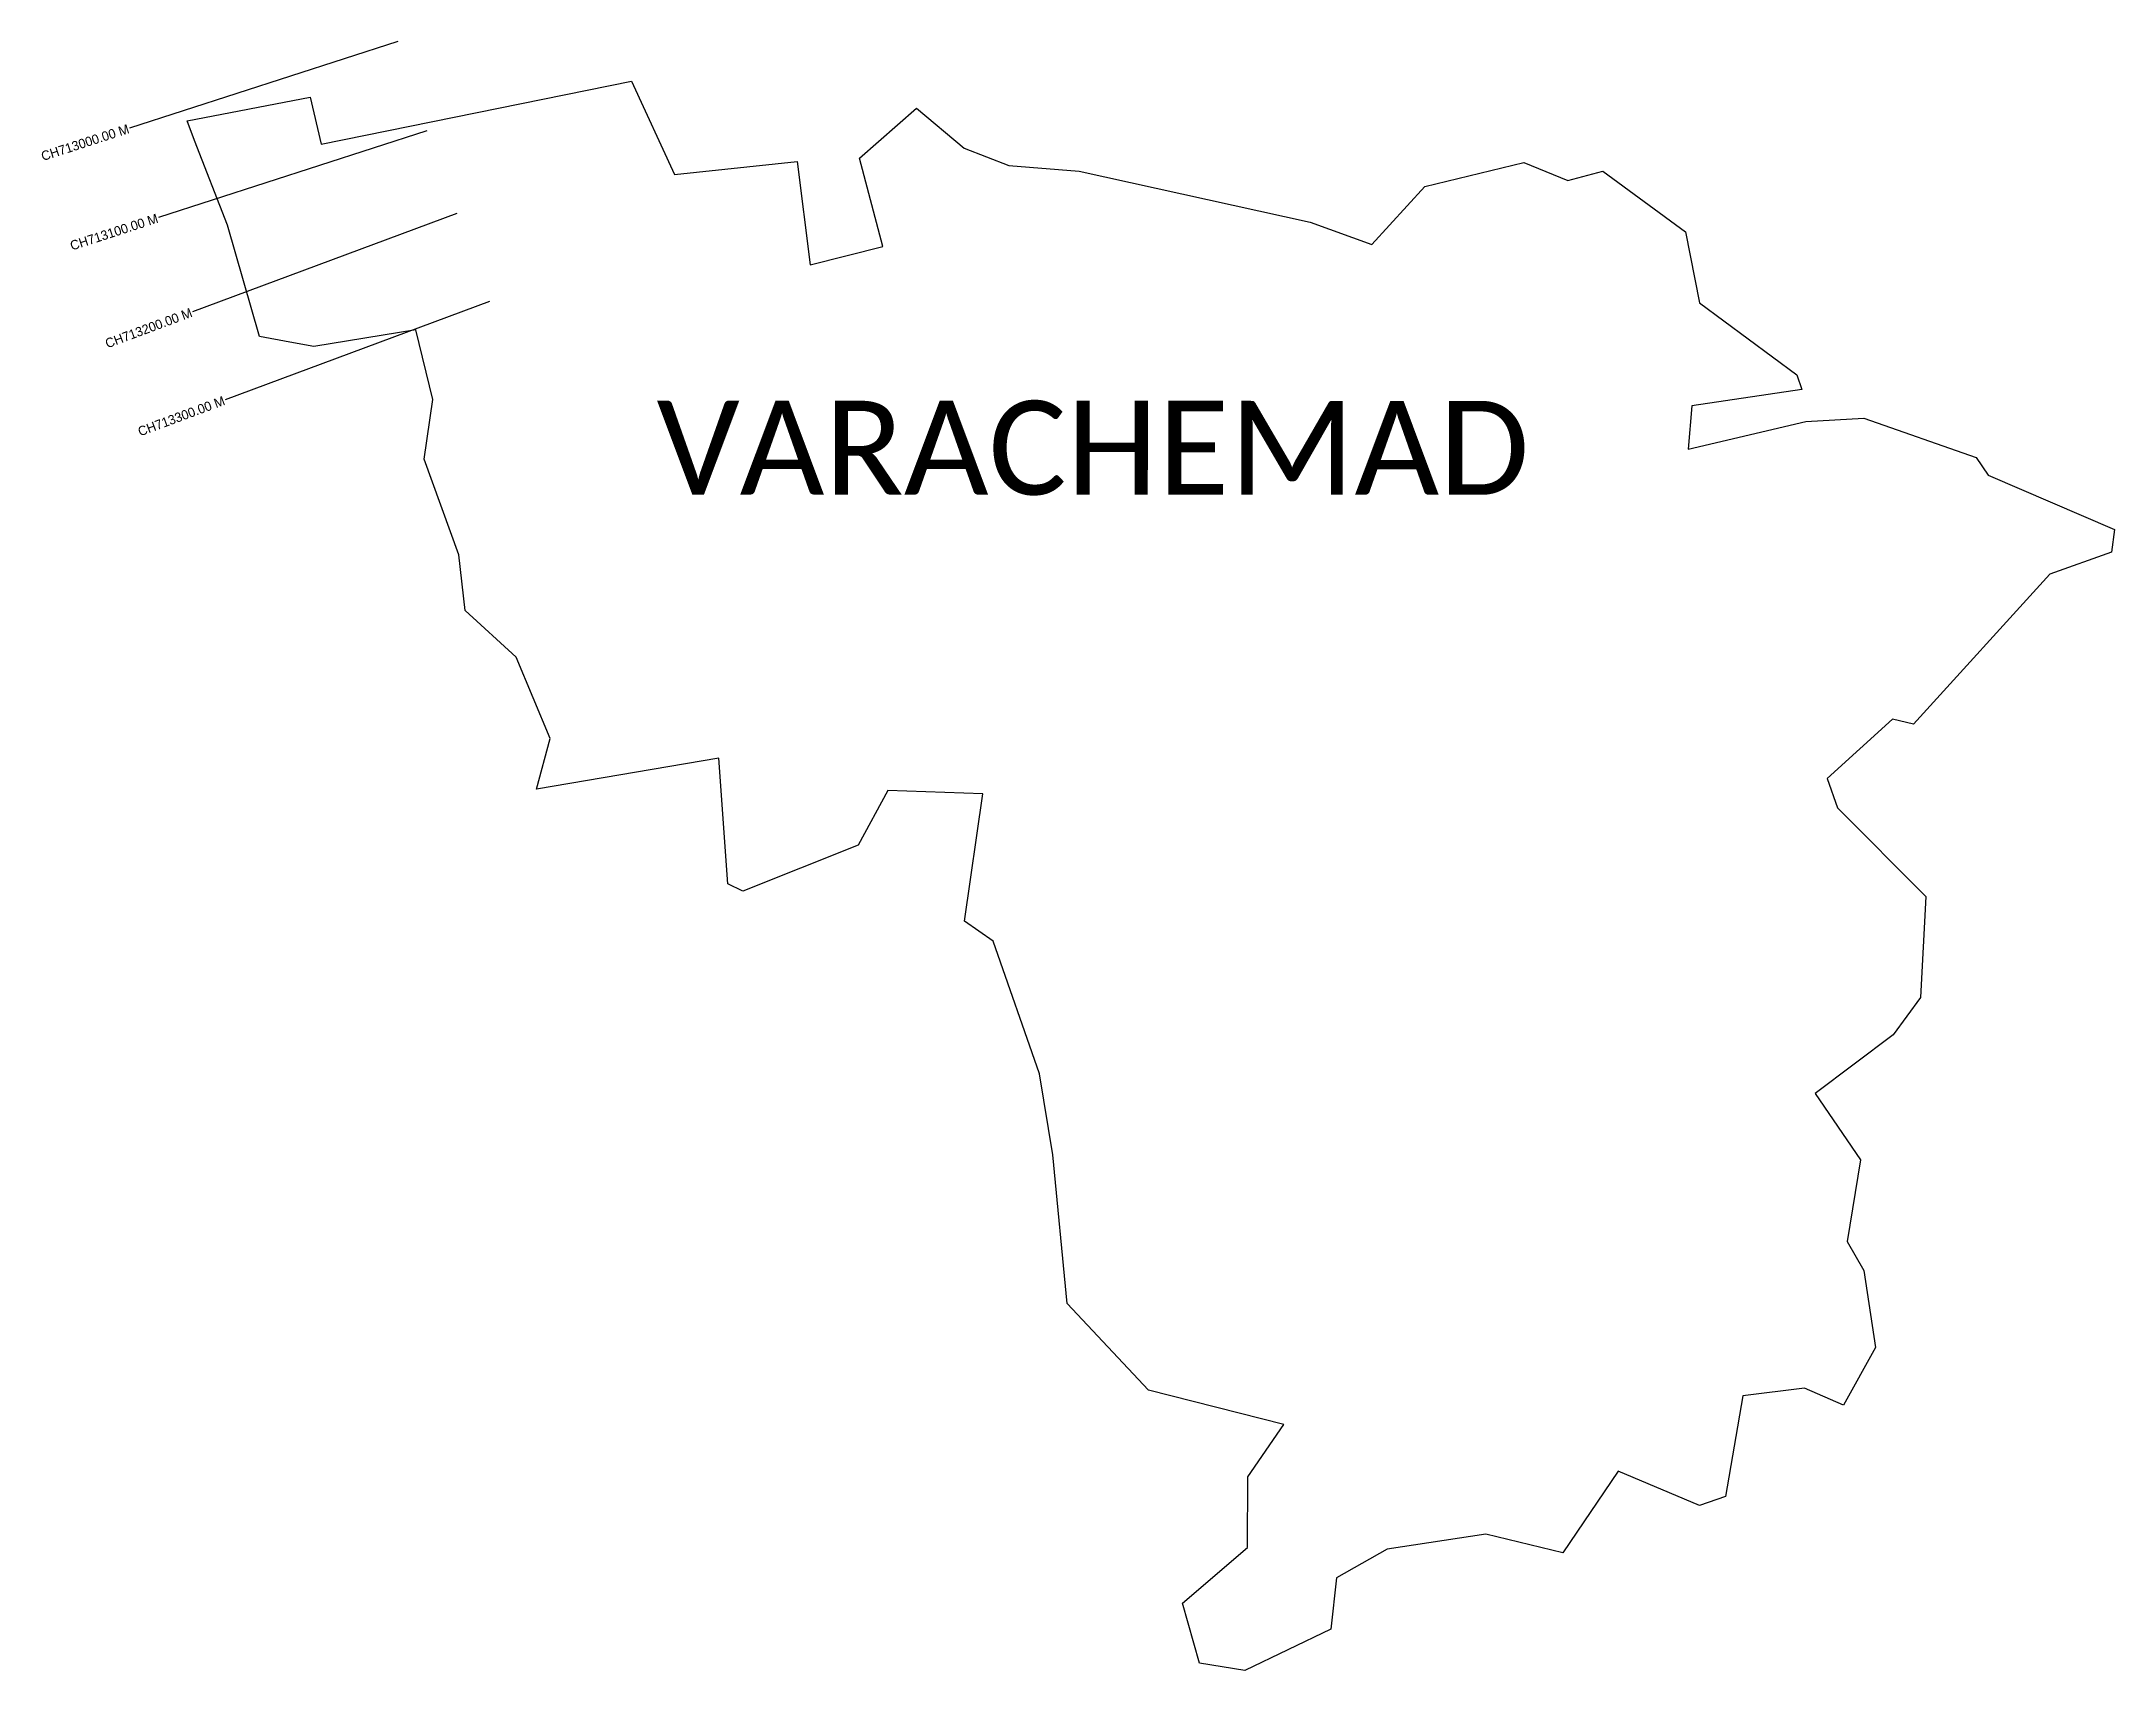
# Model space of a CAD drawing. Header units: metres. Extents: x 353655 to 355861, y 1748971 to 1750704.
import ezdxf
from ezdxf.enums import TextEntityAlignment as Align

# ---------------------------------------------------------------- set-up
doc = ezdxf.new("R2010")
doc.units = ezdxf.units.M
for name, color, linetype in [('CS', 134, 'Continuous'), ('CSMark', 6, 'Continuous'), ('village', 3, 'Continuous'), ('VILLAGE NAME', 250, 'Continuous')]:
    doc.layers.add(name, color=color, linetype=linetype)

msp = doc.modelspace()

# ---------------------------------------------------------------- linework, layer by layer
at = {"layer": 'CS'}
for p, q in [((354034.6, 1750704.2), (353749.1, 1750611.9)), ((354065.4, 1750609), (353779.9, 1750516.7)), ((354097.2, 1750521.1), (353816, 1750416.6)), ((354132.1, 1750427.4), (353850.9, 1750322.8))]:
    msp.add_line(p, q, dxfattribs=at)
at = {"layer": 'village', "color": 3, "true_color": 0x00ff00}
msp.add_polyline3d([(355860.9, 1750184.8, 0), (355857.5, 1750160.6, 0), (355792.2, 1750137.2, 0), (355647, 1749977.6, 0), (355624.8, 1749983.2, 0), (355555, 1749920, 0), (355566.3, 1749888.8, 0), (355660.3, 1749794.3, 0), (355654.3, 1749687, 0), (355625.3, 1749647.1, 0), (355542.3, 1749584.7, 0), (355590.5, 1749514.3, 0), (355576.3, 1749427.2, 0), (355594.1, 1749396.3, 0), (355606.5, 1749314.6, 0), (355572.7, 1749253.2, 0), (355531.2, 1749271.2, 0), (355465.5, 1749263.2, 0), (355447.1, 1749156, 0), (355419.5, 1749146.3, 0), (355332.8, 1749182.9, 0), (355273.8, 1749095.9, 0), (355192.2, 1749115.8, 0), (355086.9, 1749099.9, 0), (355033.1, 1749069.3, 0), (355027.2, 1749014.8, 0), (354935.8, 1748970.8, 0), (354887.3, 1748978.8, 0), (354869.5, 1749042.3, 0), (354938.5, 1749101.6, 0), (354938.9, 1749176.8, 0), (354977.3, 1749232.7, 0), (354833.2, 1749269, 0), (354746.7, 1749361.3, 0), (354731.5, 1749519.5, 0), (354717.1, 1749605.6, 0), (354668, 1749746.8, 0), (354637.4, 1749768.1, 0), (354657, 1749903.7, 0), (354555.8, 1749907.3, 0), (354524.4, 1749849.1, 0), (354401.6, 1749800.2, 0), (354385.8, 1749807.9, 0), (354375.9, 1749941.7, 0), (354182, 1749908.6, 0), (354196.5, 1749962.5, 0), (354160.6, 1750049, 0), (354106.1, 1750098.8, 0), (354099.4, 1750158, 0), (354062.5, 1750259.6, 0), (354071.9, 1750323.2, 0), (354053.8, 1750397.3, 0), (353945.2, 1750379.7, 0), (353919.7, 1750384.3, 0), (353887.5, 1750390.1, 0), (353853.3, 1750508.8, 0), (353818.4, 1750598.8, 0), (353810.3, 1750619.8, 0), (353941.3, 1750644.9, 0), (353952.9, 1750594.8, 0), (354283.3, 1750662, 0), (354329, 1750562.5, 0), (354459.5, 1750576.5, 0), (354473.3, 1750466.5, 0), (354550.7, 1750486.1, 0), (354525.7, 1750580.1, 0), (354586.5, 1750633, 0), (354637, 1750590.6, 0), (354684.7, 1750572.2, 0), (354759.4, 1750566.1, 0), (355005.2, 1750512, 0), (355070.7, 1750488, 0), (355127.3, 1750550, 0), (355232.4, 1750575.3, 0), (355279.2, 1750556.1, 0), (355316.6, 1750566, 0), (355404.5, 1750501.5, 0), (355419.5, 1750426.2, 0), (355522.8, 1750349.3, 0), (355528.1, 1750333.7, 0), (355411.3, 1750316.5, 0), (355407.4, 1750270.4, 0), (355532.3, 1750299.8, 0), (355594, 1750303.5, 0), (355713.6, 1750261.5, 0), (355726.3, 1750242.6, 0)], close=True, dxfattribs=at)

# ---------------------------------------------------------------- texts
at = {"layer": 'CSMark'}
for s, rotation, p in [('CH713000.00 M', 17.9181, (353748.2, 1750611.6)), ('CH713100.00 M', 17.9181, (353779, 1750516.4)), ('CH713200.00 M', 20.3933, (353815.1, 1750416.2)), ('CH713300.00 M', 20.3933, (353849.9, 1750322.5))]:
    msp.add_text(s, height=10, rotation=rotation, dxfattribs=at).set_placement(p, align=Align.MIDDLE_RIGHT)
at = {"layer": 'VILLAGE NAME', "insert": (354309.9, 1750322), "char_height": 99.923, "attachment_point": 1, "rotation": 359.9793}
msp.add_mtext_dynamic_manual_height_columns('{\\fCalibri|b0|i0|c0|p34;VARACHEMAD}', width=986.021, gutter_width=499.6, heights=[0], dxfattribs=at)

doc.saveas('drawing.dxf')
